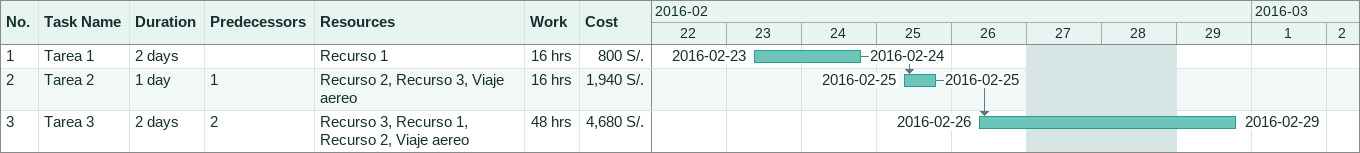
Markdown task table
| ID | Task | Duration | Start | Finish | Predecessors | Resources | Work (h) | Cost (S/.) |
|---|---|---|---|---|---|---|---|---|
| 1 | Tarea 1 | 2d | 2016-02-23 | 2016-02-24 |  | Recurso 1 | 16 | 800 |
| 2 | Tarea 2 | 1d | 2016-02-25 | 2016-02-25 | 1 | Recurso 2, Recurso 3, Viaje aereo | 16 | 1940 |
| 3 | Tarea 3 | 2d | 2016-02-26 | 2016-02-29 | 2 | Recurso 3, Recurso 1, Recurso 2, Viaje aereo | 48 | 4680 |
